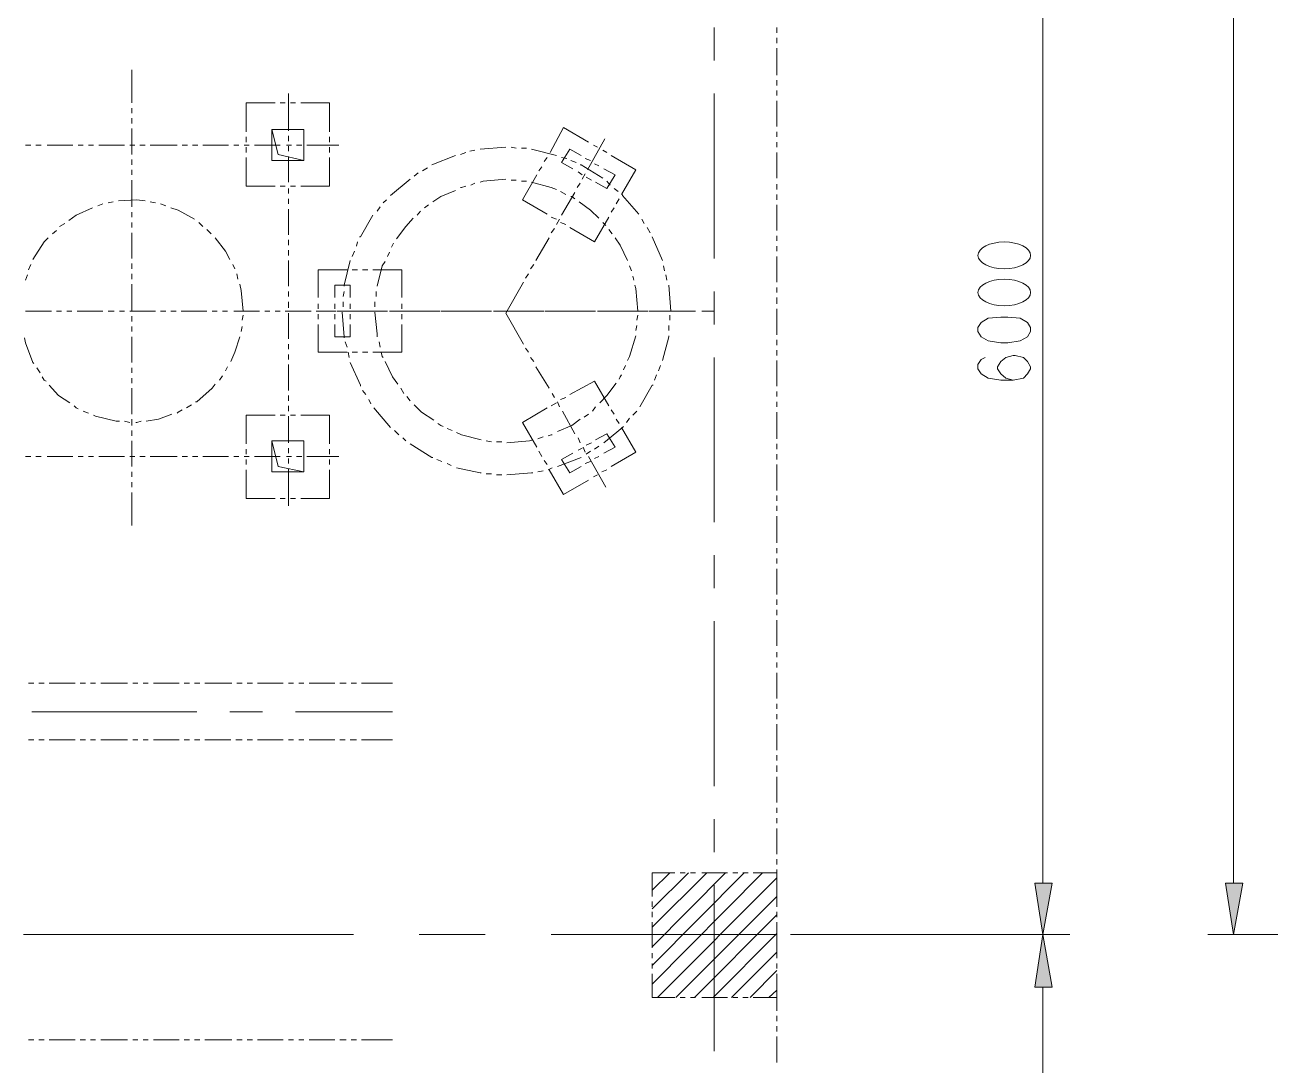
# Model space of a CAD drawing. Header units: millimetres. Extents: x 29 to 95071, y 20 to 67221.
# Drawn here: x 56715 to 62739, y 33553 to 38559 of the extents above; entities that cross this region are included whole.
import ezdxf

# ---------------------------------------------------------------- set-up
doc = ezdxf.new("R2010")
doc.units = ezdxf.units.MM

msp = doc.modelspace()

# ---------------------------------------------------------------- hatches: boundary and pattern name
h = msp.add_hatch(color=7)
h.dxf.hatch_style = 2
h.paths.add_polyline_path([(61569.5, 34433), (61653.8, 34433), (61609.2, 34185.2)])
h = msp.add_hatch(color=7)
h.dxf.hatch_style = 2
h.paths.add_polyline_path([(62486.5, 34433), (62570.8, 34433), (62526.1, 34185.2)])
h = msp.add_hatch(color=7)
h.dxf.hatch_style = 2
h.paths.add_polyline_path([(61569.5, 33932.4), (61653.8, 33932.4), (61609.2, 34185.2)])

# ---------------------------------------------------------------- linework, layer by layer
at = {"color": 7, "lineweight": 0}
for points in [[(62526.1, 34433), (62526.1, 45932.2)], [(61609.2, 39934.8), (61609.2, 34433)], [(60028, 38388.4), (60028, 38547)], [(60330.4, 38547), (60330.4, 38522.2)], [(60330.4, 38497.4), (60330.4, 38472.6)], [(60330.4, 38447.8), (60330.4, 38319)], [(57227.6, 38185.1), (57227.6, 38343.7)], [(60330.4, 38294.2), (60330.4, 38269.4)], [(57981, 38051.3), (57981, 38229.7)], [(60028, 37436.7), (60028, 38229.7)], [(60330.4, 38244.6), (60330.4, 38219.8)], [(57227.6, 38135.6), (57227.6, 38160.4)], [(57777.8, 38046.4), (57777.8, 38185.1)], [(57777.8, 38185.1), (57916.6, 38185.1)], [(57941.3, 38185.1), (57966.1, 38185.1)], [(57990.9, 38185.1), (58015.7, 38185.1)], [(58040.5, 38185.1), (58179.3, 38185.1)], [(58179.3, 38046.4), (58179.3, 38185.1)], [(60330.4, 38195), (60330.4, 38071.1)], [(57227.6, 38086), (57227.6, 38110.8)], [(57227.6, 37937.3), (57227.6, 38061.2)], [(57777.8, 37996.8), (57777.8, 38021.6)], [(57901.7, 38056.3), (58055.3, 38056.3)], [(57931.4, 37937.3), (57901.7, 38056.3), (57901.7, 37907.6)], [(57981, 38001.7), (57981, 38026.5)], [(58055.3, 37907.6), (58055.3, 38056.3)], [(58179.3, 37996.8), (58179.3, 38021.6)], [(59240, 37947.2), (59304.4, 38066.2)], [(59304.4, 38066.2), (59423.3, 37996.8)], [(59304.4, 38066.2), (59423.3, 37996.8)], [(60330.4, 38046.4), (60330.4, 38021.6)], [(56717.1, 37981.9), (56741.9, 37981.9)], [(56766.6, 37981.9), (56791.4, 37981.9)], [(56821.2, 37981.9), (56945.1, 37981.9)], [(56969.9, 37981.9), (56994.6, 37981.9)], [(57019.4, 37981.9), (57044.2, 37981.9)], [(57069, 37981.9), (57192.9, 37981.9)], [(57217.7, 37981.9), (57242.5, 37981.9)], [(57267.3, 37981.9), (57292, 37981.9)], [(57316.8, 37981.9), (57445.7, 37981.9)], [(57470.5, 37981.9), (57495.3, 37981.9)], [(57520, 37981.9), (57544.8, 37981.9)], [(57569.6, 37981.9), (57693.5, 37981.9)], [(57718.3, 37981.9), (57743.1, 37981.9)], [(57767.9, 37981.9), (57792.6, 37981.9)], [(57777.8, 37947.2), (57777.8, 37972)], [(57817.4, 37981.9), (57941.3, 37981.9)], [(57971.1, 37981.9), (57995.9, 37981.9)], [(57981, 37952.2), (57981, 37977)], [(58020.6, 37981.9), (58045.4, 37981.9)], [(58070.2, 37981.9), (58223.9, 37981.9)], [(58179.3, 37947.2), (58179.3, 37972)], [(58878.1, 37957.1), (58853.3, 37952.2)], [(58878.1, 37957.1), (58853.3, 37952.2)], [(59026.8, 37972), (58902.9, 37962.1)], [(59026.8, 37972), (58902.9, 37962.1)], [(59076.4, 37967), (59051.6, 37972)], [(59076.4, 37967), (59051.6, 37972)], [(59126, 37967), (59101.2, 37967)], [(59126, 37967), (59101.2, 37967)], [(59269.7, 37932.4), (59150.7, 37962.1)], [(59269.7, 37932.4), (59150.7, 37962.1)], [(59294.5, 37897.7), (59334.1, 37962.1)], [(59334.1, 37962.1), (59388.7, 37932.4)], [(59334.1, 37962.1), (59388.7, 37932.4)], [(59418.4, 37863), (59502.7, 38011.7)], [(59448.1, 37981.9), (59468, 37972)], [(59448.1, 37981.9), (59468, 37972)], [(59492.7, 37957.1), (59512.6, 37947.2)], [(59492.7, 37957.1), (59512.6, 37947.2)], [(60330.4, 37996.8), (60330.4, 37972)], [(57227.6, 37887.7), (57227.6, 37912.5)], [(57777.8, 37783.7), (57777.8, 37922.4)], [(57901.7, 37907.6), (58055.3, 37907.6), (57931.4, 37937.3)], [(57981, 37803.5), (57981, 37927.4)], [(58179.3, 37783.7), (58179.3, 37922.4)], [(58784, 37932.4), (58670, 37887.7)], [(58784, 37932.4), (58670, 37887.7)], [(58833.5, 37947.2), (58808.7, 37937.3)], [(58833.5, 37947.2), (58808.7, 37937.3)], [(59210.2, 37902.6), (59225.1, 37922.4)], [(59319.3, 37917.5), (59294.5, 37922.4)], [(59319.3, 37917.5), (59294.5, 37922.4)], [(59294.5, 37897.7), (59349, 37867.9)], [(59294.5, 37897.7), (59349, 37867.9)], [(59363.9, 37897.7), (59339.1, 37907.6)], [(59363.9, 37897.7), (59339.1, 37907.6)], [(59408.5, 37917.5), (59433.3, 37907.6)], [(59408.5, 37917.5), (59433.3, 37907.6)], [(59532.4, 37932.4), (59651.3, 37863)], [(59532.4, 37932.4), (59651.3, 37863)], [(60330.4, 37947.2), (60330.4, 37823.3)], [(57227.6, 37838.2), (57227.6, 37863)], [(58605.5, 37848.1), (58585.7, 37833.2)], [(58605.5, 37848.1), (58585.7, 37833.2)], [(58650.1, 37872.9), (58625.3, 37858)], [(58650.1, 37872.9), (58625.3, 37858)], [(59106.1, 37719.2), (59175.5, 37838.2)], [(59185.4, 37858), (59200.3, 37877.8)], [(59373.8, 37853), (59393.6, 37838.2)], [(59373.8, 37853), (59393.6, 37838.2)], [(59492.7, 37823.3), (59388.7, 37887.7), (59383.7, 37887.7)], [(59492.7, 37823.3), (59388.7, 37887.7), (59383.7, 37887.7)], [(59393.6, 37818.4), (59408.5, 37843.1)], [(59453.1, 37892.7), (59472.9, 37882.8)], [(59453.1, 37892.7), (59472.9, 37882.8)], [(59497.7, 37867.9), (59552.2, 37838.2)], [(59497.7, 37867.9), (59552.2, 37838.2)], [(59582, 37744), (59651.3, 37863)], [(57227.6, 37684.5), (57227.6, 37813.4)], [(57777.8, 37783.7), (57916.6, 37783.7)], [(57941.3, 37783.7), (57966.1, 37783.7)], [(57990.9, 37783.7), (58015.7, 37783.7)], [(58040.5, 37783.7), (58179.3, 37783.7)], [(58565.9, 37818.4), (58471.7, 37739)], [(58565.9, 37818.4), (58471.7, 37739)], [(58833.5, 37783.7), (58813.7, 37778.7), (58808.7, 37778.7)], [(58878.1, 37798.5), (58858.3, 37788.6)], [(59026.8, 37818.4), (58917.8, 37808.4), (58902.9, 37803.5)], [(59076.4, 37813.4), (59051.6, 37813.4)], [(59126, 37808.4), (59101.2, 37808.4)], [(59269.7, 37768.8), (59244.9, 37778.7), (59150.7, 37803.5)], [(59368.8, 37778.7), (59383.7, 37798.5)], [(59413.4, 37828.3), (59438.2, 37813.4)], [(59413.4, 37828.3), (59438.2, 37813.4)], [(59458, 37803.5), (59512.6, 37773.7)], [(59458, 37803.5), (59512.6, 37773.7)], [(59527.4, 37788.6), (59512.6, 37808.4)], [(59527.4, 37788.6), (59512.6, 37808.4)], [(60330.4, 37793.6), (60330.4, 37768.8)], [(57292, 37714.3), (57252.4, 37719.2), (57163.2, 37714.3)], [(57981, 37749), (57981, 37773.7)], [(57981, 37699.4), (57981, 37724.2)], [(58451.9, 37719.2), (58437, 37704.3)], [(58451.9, 37719.2), (58437, 37704.3)], [(58784, 37763.8), (58714.6, 37734.1), (58674.9, 37709.3)], [(59106.1, 37719.2), (59225.1, 37649.8)], [(59314.3, 37744), (59289.5, 37758.9)], [(59294.5, 37644.9), (59358.9, 37753.9)], [(59358.9, 37724.2), (59344, 37734.1), (59339.1, 37734.1)], [(59567.1, 37758.9), (59547.3, 37773.7)], [(59567.1, 37758.9), (59547.3, 37773.7)], [(59557.2, 37699.4), (59572, 37724.2)], [(59666.2, 37649.8), (59586.9, 37739), (59586.9, 37744)], [(59666.2, 37649.8), (59586.9, 37739), (59586.9, 37744)], [(60330.4, 37744), (60330.4, 37719.2)], [(57039.3, 37679.6), (56959.9, 37644.9), (56925.3, 37620.1)], [(57088.8, 37699.4), (57064, 37689.5)], [(57138.4, 37709.3), (57113.6, 37704.3)], [(57227.6, 37635), (57227.6, 37659.7)], [(57341.6, 37704.3), (57316.8, 37709.3)], [(57391.2, 37689.5), (57366.4, 37699.4)], [(57529.9, 37625), (57450.6, 37669.7), (57415.9, 37679.6)], [(57981, 37550.7), (57981, 37674.6)], [(58422.1, 37684.5), (58407.3, 37664.7)], [(58422.1, 37684.5), (58407.3, 37664.7)], [(58615.4, 37664.7), (58600.6, 37644.9)], [(58655.1, 37694.4), (58635.3, 37679.6)], [(59472.9, 37630), (59433.3, 37669.7), (59378.7, 37709.3)], [(59532.4, 37659.7), (59547.3, 37679.6)], [(60330.4, 37694.4), (60330.4, 37570.5)], [(56905.4, 37605.2), (56880.6, 37590.3)], [(57227.6, 37585.4), (57227.6, 37610.2)], [(57569.6, 37590.3), (57549.8, 37610.2)], [(58387.4, 37644.9), (58328, 37540.8), (58323, 37540.8)], [(58387.4, 37644.9), (58328, 37540.8), (58323, 37540.8)], [(58580.7, 37630), (58546, 37590.3), (58501.4, 37530.9)], [(59244.9, 37635), (59269.7, 37625)], [(59269.7, 37600.3), (59284.6, 37625)], [(59289.5, 37610.2), (59314.3, 37600.3)], [(59453.1, 37516), (59522.5, 37635)], [(59507.6, 37595.3), (59492.7, 37610.2)], [(59691, 37605.2), (59681.1, 37625)], [(59691, 37605.2), (59681.1, 37625)], [(56826.1, 37535.8), (56806.3, 37516), (56751.8, 37431.7)], [(56865.8, 37570.5), (56845.9, 37555.7)], [(57227.6, 37436.7), (57227.6, 37560.6)], [(57609.3, 37555.7), (57589.4, 37575.5)], [(57698.5, 37431.7), (57678.6, 37471.4), (57629.1, 37535.8)], [(59170.6, 37426.8), (59235, 37535.8)], [(59244.9, 37560.6), (59259.8, 37580.4)], [(59334.1, 37585.4), (59453.1, 37516)], [(59537.3, 37555.7), (59522.5, 37575.5)], [(59611.7, 37426.8), (59577, 37501.1), (59552.2, 37535.8)], [(59720.7, 37560.6), (59705.9, 37585.4)], [(59720.7, 37560.6), (59705.9, 37585.4)], [(59780.2, 37426.8), (59730.7, 37540.8)], [(59780.2, 37426.8), (59730.7, 37540.8)], [(60330.4, 37545.7), (60330.4, 37521)], [(57981, 37501.1), (57981, 37525.9)], [(57981, 37451.6), (57981, 37476.3)], [(58313.1, 37516), (58308.1, 37496.2)], [(58313.1, 37516), (58308.1, 37496.2)], [(58486.6, 37511), (58481.6, 37501.1), (58476.6, 37491.2)], [(60330.4, 37496.2), (60330.4, 37471.4)], [(57981, 37302.9), (57981, 37426.8)], [(58278.4, 37426.8), (58248.6, 37307.8), (58248.6, 37302.9)], [(58278.4, 37426.8), (58248.6, 37307.8), (58248.6, 37302.9)], [(58298.2, 37471.4), (58288.3, 37446.6)], [(58298.2, 37471.4), (58288.3, 37446.6)], [(58446.9, 37421.8), (58432, 37402), (58407.3, 37302.9)], [(58466.7, 37466.4), (58456.8, 37446.6)], [(60330.4, 37446.6), (60330.4, 37322.7)], [(56727, 37357.4), (56717.1, 37332.6)], [(56741.9, 37407), (56731.9, 37382.2)], [(57227.6, 37387.1), (57227.6, 37411.9)], [(57227.6, 37337.6), (57227.6, 37362.3)], [(57723.3, 37387.1), (57713.3, 37407)], [(57738.1, 37337.6), (57733.2, 37362.3)], [(58263.5, 37382.2), (58124.7, 37382.2)], [(58124.7, 37248.3), (58124.7, 37382.2)], [(58313.1, 37382.2), (58288.3, 37382.2)], [(58362.6, 37382.2), (58337.9, 37382.2)], [(58526.2, 37382.2), (58387.4, 37382.2)], [(58526.2, 37248.3), (58526.2, 37382.2)], [(59121, 37342.5), (59135.9, 37362.3)], [(59145.8, 37387.1), (59160.7, 37407)], [(59631.5, 37377.2), (59621.6, 37402)], [(59790.1, 37377.2), (59785.2, 37402)], [(59790.1, 37377.2), (59785.2, 37402)], [(59800, 37332.6), (59795.1, 37357.4)], [(59800, 37332.6), (59795.1, 37357.4)], [(57227.6, 37183.9), (57227.6, 37312.8)], [(57762.9, 37183.9), (57753, 37283), (57748, 37312.8)], [(58278.4, 37307.8), (58204, 37307.8)], [(58204, 37248.3), (58204, 37307.8)], [(58278.4, 37248.3), (58278.4, 37307.8)], [(59026.8, 37174), (59111.1, 37322.7)], [(59641.4, 37332.6), (59636.5, 37352.4)], [(59661.3, 37183.9), (59651.3, 37293), (59646.4, 37307.8)], [(59819.9, 37183.9), (59810, 37307.8)], [(59819.9, 37183.9), (59810, 37307.8)], [(60330.4, 37297.9), (60330.4, 37273.1)], [(57981, 37253.3), (57981, 37278.1)], [(58248.6, 37278.1), (58243.7, 37253.3)], [(58248.6, 37278.1), (58243.7, 37253.3)], [(58402.3, 37278.1), (58402.3, 37253.3)], [(60028, 37119.5), (60028, 37278.1)], [(60330.4, 37248.3), (60330.4, 37218.6)], [(56717.1, 37183.9), (56841, 37183.9)], [(56865.8, 37183.9), (56890.6, 37183.9)], [(56915.3, 37183.9), (56940.1, 37183.9)], [(56964.9, 37183.9), (57088.8, 37183.9)], [(57113.6, 37183.9), (57143.3, 37183.9)], [(57168.1, 37183.9), (57192.9, 37183.9)], [(57217.7, 37183.9), (57341.6, 37183.9)], [(57366.4, 37183.9), (57391.2, 37183.9)], [(57415.9, 37183.9), (57440.7, 37183.9)], [(57465.5, 37183.9), (57589.4, 37183.9)], [(57614.2, 37183.9), (57639, 37183.9)], [(57663.8, 37183.9), (57688.6, 37183.9)], [(57718.3, 37183.9), (57842.2, 37183.9)], [(57867, 37183.9), (57891.8, 37183.9)], [(57916.6, 37183.9), (57941.3, 37183.9)], [(57966.1, 37183.9), (58090, 37183.9)], [(57981, 37198.8), (57981, 37228.5)], [(57981, 37050.1), (57981, 37174)], [(58209, 37183.9), (58114.8, 37183.9)], [(58114.8, 37183.9), (58139.6, 37183.9)], [(58124.7, 37193.8), (58124.7, 37218.6)], [(58164.4, 37183.9), (58189.2, 37183.9)], [(58204, 37193.8), (58204, 37218.6)], [(58214, 37183.9), (58342.8, 37183.9)], [(58258.6, 37183.9), (58233.8, 37183.9)], [(58238.7, 37179), (58248.6, 37060), (58248.6, 37055)], [(58238.7, 37179), (58248.6, 37060), (58248.6, 37055)], [(58243.7, 37228.5), (58243.7, 37203.7)], [(58243.7, 37228.5), (58243.7, 37203.7)], [(58278.4, 37193.8), (58278.4, 37218.6)], [(58308.1, 37183.9), (58283.3, 37183.9)], [(58456.8, 37183.9), (58332.9, 37183.9)], [(58367.6, 37183.9), (58392.4, 37183.9)], [(58397.3, 37228.5), (58397.3, 37203.7)], [(58397.3, 37179), (58407.3, 37074.9), (58407.3, 37060)], [(58417.2, 37183.9), (58442, 37183.9)], [(58466.7, 37183.9), (58590.6, 37183.9)], [(58506.4, 37183.9), (58481.6, 37183.9)], [(58526.2, 37193.8), (58526.2, 37218.6)], [(58560.9, 37183.9), (58536.1, 37183.9)], [(58709.6, 37183.9), (58585.7, 37183.9)], [(58615.4, 37183.9), (58640.2, 37183.9)], [(58665, 37183.9), (58689.8, 37183.9)], [(58714.6, 37183.9), (58843.4, 37183.9)], [(58759.2, 37183.9), (58734.4, 37183.9)], [(58808.7, 37183.9), (58784, 37183.9)], [(58957.4, 37183.9), (58833.5, 37183.9)], [(58868.2, 37183.9), (58893, 37183.9)], [(58917.8, 37183.9), (58942.6, 37183.9)], [(58967.3, 37183.9), (59091.3, 37183.9)], [(59007, 37183.9), (58982.2, 37183.9)], [(59026.8, 37174), (59111.1, 37025.3)], [(59056.6, 37183.9), (59031.8, 37183.9)], [(59210.2, 37183.9), (59086.3, 37183.9)], [(59116, 37183.9), (59140.8, 37183.9)], [(59165.6, 37183.9), (59190.4, 37183.9)], [(59215.2, 37183.9), (59339.1, 37183.9)], [(59259.8, 37183.9), (59235, 37183.9)], [(59309.3, 37183.9), (59284.6, 37183.9)], [(59458, 37183.9), (59334.1, 37183.9)], [(59363.9, 37183.9), (59393.6, 37183.9)], [(59418.4, 37183.9), (59443.2, 37183.9)], [(59468, 37183.9), (59591.9, 37183.9)], [(59507.6, 37183.9), (59482.8, 37183.9)], [(59557.2, 37183.9), (59532.4, 37183.9)], [(59710.8, 37183.9), (59582, 37183.9)], [(59616.7, 37183.9), (59641.4, 37183.9)], [(59666.2, 37183.9), (59691, 37183.9)], [(59715.8, 37183.9), (59839.7, 37183.9)], [(59760.4, 37183.9), (59735.6, 37183.9)], [(59810, 37183.9), (59785.2, 37183.9)], [(59928.9, 37183.9), (59834.7, 37183.9)], [(59864.5, 37183.9), (59889.3, 37183.9)], [(59914, 37183.9), (59938.8, 37183.9)], [(59968.6, 37183.9), (60028, 37183.9)], [(60330.4, 37193.8), (60330.4, 37069.9)], [(57227.6, 37134.3), (57227.6, 37159.1)], [(57758, 37139.3), (57762.9, 37164.1)], [(58124.7, 37144.3), (58124.7, 37169)], [(58263.5, 36985.7), (58124.7, 36985.7), (58124.7, 37119.5)], [(58204, 37144.3), (58204, 37169)], [(58204, 37060), (58204, 37119.5)], [(58278.4, 37144.3), (58278.4, 37169)], [(58278.4, 37060), (58278.4, 37119.5)], [(58526.2, 37144.3), (58526.2, 37169)], [(58526.2, 36985.7), (58526.2, 37119.5)], [(59651.3, 37089.7), (59656.3, 37114.5)], [(59656.3, 37139.3), (59661.3, 37164.1)], [(59810, 37089.7), (59810, 37114.5)], [(59810, 37089.7), (59810, 37114.5)], [(59814.9, 37139.3), (59814.9, 37164.1)], [(59814.9, 37139.3), (59814.9, 37164.1)], [(56712.1, 37055), (56717.1, 37030.3), (56751.8, 36936.1), (56756.7, 36931.1)], [(57227.6, 37084.8), (57227.6, 37109.6)], [(57227.6, 36936.1), (57227.6, 37060)], [(57703.4, 36941), (57723.3, 36985.7), (57748, 37060)], [(57753, 37084.8), (57758, 37109.6)], [(59611.7, 36946), (59621.6, 36965.8), (59651.3, 37065)], [(59780.2, 36946), (59810, 37060), (59810, 37065)], [(59780.2, 36946), (59810, 37060), (59810, 37065)], [(57981, 37000.5), (57981, 37025.3)], [(58253.6, 37035.2), (58263.5, 37010.4)], [(58253.6, 37035.2), (58263.5, 37010.4)], [(58417.2, 37035.2), (58422.1, 37010.4)], [(59121, 37005.5), (59135.9, 36985.7)], [(60330.4, 37045.1), (60330.4, 37020.3)], [(60330.4, 36995.6), (60330.4, 36970.8)], [(57981, 36951), (57981, 36975.7)], [(58268.5, 36985.7), (58273.4, 36960.9)], [(58268.5, 36985.7), (58273.4, 36960.9)], [(58278.4, 36936.1), (58328, 36827), (58328, 36822.1)], [(58278.4, 36936.1), (58328, 36827), (58328, 36822.1)], [(58313.1, 36985.7), (58288.3, 36985.7)], [(58362.6, 36985.7), (58337.9, 36985.7)], [(58526.2, 36985.7), (58387.4, 36985.7)], [(58427.1, 36985.7), (58432, 36965.8), (58437, 36960.9)], [(58446.9, 36941), (58481.6, 36866.7), (58506.4, 36832)], [(59145.8, 36960.9), (59160.7, 36941)], [(60028, 36167.8), (60028, 36960.9)], [(60330.4, 36946), (60330.4, 36822.1)], [(61331.6, 36960.9), (61311.8, 36951), (61296.9, 36926.2), (61296.9, 36906.3), (61311.8, 36881.6), (61346.5, 36861.7), (61406, 36851.8), (61465.4, 36851.8), (61515, 36861.7), (61534.8, 36881.6), (61549.7, 36906.3), (61549.7, 36916.3), (61534.8, 36941), (61515, 36960.9), (61475.4, 36970.8), (61465.4, 36970.8), (61430.7, 36960.9), (61406, 36941), (61391.1, 36916.3), (61391.1, 36906.3), (61406, 36881.6), (61430.7, 36861.7), (61465.4, 36851.8)], [(56771.6, 36911.3), (56786.5, 36886.5)], [(57227.6, 36886.5), (57227.6, 36911.3)], [(57648.9, 36851.8), (57663.8, 36871.7)], [(57678.6, 36896.4), (57688.6, 36916.3)], [(57981, 36802.3), (57981, 36926.2)], [(59170.6, 36916.3), (59235, 36812.2)], [(59572, 36856.8), (59577, 36866.7), (59582, 36876.6)], [(59591.9, 36901.4), (59601.8, 36921.2)], [(59740.6, 36851.8), (59750.5, 36876.6)], [(59740.6, 36851.8), (59750.5, 36876.6)], [(59760.4, 36896.4), (59770.3, 36921.2)], [(59760.4, 36896.4), (59770.3, 36921.2)], [(56796.4, 36866.7), (56806.3, 36851.8), (56816.2, 36846.9)], [(56831.1, 36827), (56875.7, 36777.5), (56930.2, 36742.8)], [(57227.6, 36837), (57227.6, 36861.7)], [(57227.6, 36688.3), (57227.6, 36812.2)], [(57534.9, 36747.7), (57539.9, 36747.7), (57614.2, 36812.2), (57629.1, 36832)], [(58521.3, 36812.2), (58536.1, 36787.4)], [(59453.1, 36846.9), (59334.1, 36782.4)], [(59453.1, 36846.9), (59522.5, 36727.9)], [(59453.1, 36846.9), (59522.5, 36727.9)], [(59477.9, 36742.8), (59512.6, 36777.5), (59557.2, 36837)], [(59671.2, 36723), (59730.7, 36827), (59735.6, 36827)], [(59671.2, 36723), (59730.7, 36827), (59735.6, 36827)], [(57981, 36752.7), (57981, 36777.5)], [(58337.9, 36802.3), (58352.7, 36782.4)], [(58337.9, 36802.3), (58352.7, 36782.4)], [(58367.6, 36757.7), (58377.5, 36737.8)], [(58367.6, 36757.7), (58377.5, 36737.8)], [(58551, 36772.5), (58565.9, 36752.7)], [(59249.9, 36787.4), (59259.8, 36767.6)], [(59314.3, 36767.6), (59289.5, 36757.7)], [(60330.4, 36797.3), (60330.4, 36772.5)], [(56950, 36727.9), (56959.9, 36718), (56969.9, 36713)], [(56994.6, 36703.1), (57019.4, 36693.2)], [(57445.7, 36693.2), (57450.6, 36698.2), (57470.5, 36708.1)], [(57490.3, 36718), (57515.1, 36732.9)], [(57981, 36703.1), (57981, 36727.9)], [(58392.4, 36718), (58471.7, 36623.8)], [(58392.4, 36718), (58471.7, 36623.8)], [(58585.7, 36732.9), (58620.4, 36698.2), (58679.9, 36658.5)], [(59225.1, 36718), (59106.1, 36648.6)], [(59269.7, 36742.8), (59244.9, 36727.9)], [(59274.7, 36747.7), (59284.6, 36723)], [(59299.4, 36703.1), (59358.9, 36594.1)], [(59443.2, 36703.1), (59458, 36723)], [(59532.4, 36708.1), (59547.3, 36688.3)], [(59532.4, 36708.1), (59547.3, 36688.3)], [(59636.5, 36683.3), (59656.3, 36703.1)], [(59636.5, 36683.3), (59656.3, 36703.1)], [(60330.4, 36747.7), (60330.4, 36723)], [(60330.4, 36698.2), (60330.4, 36569.3)], [(57044.2, 36683.3), (57054.1, 36678.3), (57153.3, 36653.6), (57168.1, 36653.6)], [(57192.9, 36653.6), (57217.7, 36648.6)], [(57227.6, 36633.7), (57227.6, 36663.5)], [(57247.4, 36648.6), (57252.4, 36648.6), (57272.2, 36653.6)], [(57297, 36653.6), (57356.5, 36663.5), (57420.9, 36688.3)], [(57777.8, 36544.5), (57777.8, 36683.3)], [(57777.8, 36683.3), (57916.6, 36683.3)], [(57941.3, 36683.3), (57966.1, 36683.3)], [(57981, 36549.5), (57981, 36678.3)], [(57990.9, 36683.3), (58015.7, 36683.3)], [(58040.5, 36683.3), (58179.3, 36683.3)], [(58179.3, 36544.5), (58179.3, 36683.3)], [(58699.7, 36643.6), (58714.6, 36633.7), (58724.5, 36628.8)], [(59106.1, 36648.6), (59175.5, 36529.6)], [(59274.7, 36604), (59344, 36633.7), (59383.7, 36663.5)], [(59403.5, 36673.4), (59423.3, 36688.3)], [(59557.2, 36663.5), (59572, 36643.6)], [(59557.2, 36663.5), (59572, 36643.6)], [(59606.7, 36648.6), (59621.6, 36668.4)], [(59606.7, 36648.6), (59621.6, 36668.4)], [(57227.6, 36584.2), (57227.6, 36609)], [(58491.5, 36609), (58511.3, 36589.1)], [(58491.5, 36609), (58511.3, 36589.1)], [(58531.2, 36574.3), (58546, 36559.4)], [(58531.2, 36574.3), (58546, 36559.4)], [(58744.3, 36618.9), (58769.1, 36609)], [(58788.9, 36599), (58813.7, 36589.1), (58907.9, 36564.3)], [(59180.5, 36569.3), (59205.3, 36579.2)], [(59230, 36584.2), (59244.9, 36589.1), (59249.9, 36589.1)], [(59373.8, 36574.3), (59383.7, 36549.5)], [(59512.6, 36594.1), (59458, 36564.3)], [(59512.6, 36594.1), (59458, 36564.3)], [(59497.7, 36549.5), (59586.9, 36623.8), (59591.9, 36628.8)], [(59497.7, 36549.5), (59586.9, 36623.8), (59591.9, 36628.8)], [(59582, 36623.8), (59651.3, 36504.9)], [(59582, 36623.8), (59651.3, 36504.9)], [(57227.6, 36435.5), (57227.6, 36559.4)], [(57777.8, 36495), (57777.8, 36519.7)], [(57901.7, 36559.4), (58055.3, 36559.4)], [(57901.7, 36410.7), (57901.7, 36559.4), (57931.4, 36435.5)], [(57981, 36499.9), (57981, 36524.7)], [(58055.3, 36410.7), (58055.3, 36559.4)], [(58179.3, 36495), (58179.3, 36519.7)], [(58565.9, 36544.5), (58670, 36480.1), (58674.9, 36480.1)], [(58565.9, 36544.5), (58670, 36480.1), (58674.9, 36480.1)], [(58932.7, 36559.4), (58957.4, 36554.4)], [(58982.2, 36554.4), (59007, 36554.4)], [(59031.8, 36549.5), (59140.8, 36559.4), (59155.7, 36564.3)], [(59185.4, 36509.8), (59200.3, 36485)], [(59393.6, 36524.7), (59373.8, 36514.8)], [(59393.6, 36524.7), (59373.8, 36514.8)], [(59398.6, 36529.6), (59408.5, 36504.9)], [(59438.2, 36549.5), (59413.4, 36539.6)], [(59438.2, 36549.5), (59413.4, 36539.6)], [(59413.4, 36495), (59433.3, 36509.8)], [(59413.4, 36495), (59433.3, 36509.8)], [(59453.1, 36519.7), (59472.9, 36534.6)], [(59453.1, 36519.7), (59472.9, 36534.6)], [(59552.2, 36529.6), (59497.7, 36499.9)], [(59552.2, 36529.6), (59497.7, 36499.9)], [(60330.4, 36544.5), (60330.4, 36519.7)], [(56717.1, 36485), (56741.9, 36485)], [(56766.6, 36485), (56791.4, 36485)], [(56821.2, 36485), (56945.1, 36485)], [(56969.9, 36485), (56994.6, 36485)], [(57019.4, 36485), (57044.2, 36485)], [(57069, 36485), (57192.9, 36485)], [(57217.7, 36485), (57242.5, 36485)], [(57267.3, 36485), (57292, 36485)], [(57316.8, 36485), (57445.7, 36485)], [(57470.5, 36485), (57495.3, 36485)], [(57520, 36485), (57544.8, 36485)], [(57569.6, 36485), (57693.5, 36485)], [(57718.3, 36485), (57743.1, 36485)], [(57767.9, 36485), (57792.6, 36485)], [(57777.8, 36445.4), (57777.8, 36470.2)], [(57817.4, 36485), (57941.3, 36485)], [(57971.1, 36485), (57995.9, 36485)], [(57981, 36450.3), (57981, 36475.1)], [(58020.6, 36485), (58045.4, 36485)], [(58070.2, 36485), (58223.9, 36485)], [(58179.3, 36445.4), (58179.3, 36470.2)], [(58694.7, 36470.2), (58719.5, 36460.3)], [(58694.7, 36470.2), (58719.5, 36460.3)], [(58744.3, 36450.3), (58764.1, 36440.4)], [(58744.3, 36450.3), (58764.1, 36440.4)], [(59210.2, 36465.2), (59225.1, 36445.4)], [(59274.7, 36435.5), (59388.7, 36480.1)], [(59274.7, 36435.5), (59388.7, 36480.1)], [(59349, 36499.9), (59294.5, 36470.2)], [(59349, 36499.9), (59294.5, 36470.2)], [(59388.7, 36435.5), (59334.1, 36405.7), (59294.5, 36470.2)], [(59433.3, 36460.3), (59408.5, 36450.3)], [(59433.3, 36460.3), (59408.5, 36450.3)], [(59423.3, 36485), (59507.6, 36336.3)], [(59472.9, 36485), (59453.1, 36475.1)], [(59472.9, 36485), (59453.1, 36475.1)], [(59651.3, 36504.9), (59532.4, 36435.5)], [(59651.3, 36504.9), (59532.4, 36435.5)], [(60330.4, 36495), (60330.4, 36470.2)], [(57227.6, 36385.9), (57227.6, 36410.7)], [(57777.8, 36281.8), (57777.8, 36420.6)], [(57901.7, 36410.7), (58055.3, 36410.7), (57931.4, 36435.5)], [(57981, 36247.1), (57981, 36425.6)], [(58179.3, 36281.8), (58179.3, 36420.6)], [(58788.9, 36430.5), (58902.9, 36405.7), (58907.9, 36405.7)], [(58788.9, 36430.5), (58902.9, 36405.7), (58907.9, 36405.7)], [(58932.7, 36400.8), (58957.4, 36400.8)], [(58932.7, 36400.8), (58957.4, 36400.8)], [(58982.2, 36395.8), (59007, 36395.8)], [(58982.2, 36395.8), (59007, 36395.8)], [(59031.8, 36395.8), (59150.7, 36405.7), (59155.7, 36405.7)], [(59031.8, 36395.8), (59150.7, 36405.7), (59155.7, 36405.7)], [(59180.5, 36410.7), (59205.3, 36415.6)], [(59180.5, 36410.7), (59205.3, 36415.6)], [(59230, 36420.6), (59249.9, 36430.5)], [(59230, 36420.6), (59249.9, 36430.5)], [(59235, 36420.6), (59304.4, 36301.6)], [(59388.7, 36435.5), (59334.1, 36405.7)], [(59468, 36395.8), (59448.1, 36385.9)], [(59468, 36395.8), (59448.1, 36385.9)], [(59512.6, 36420.6), (59487.8, 36410.7)], [(59512.6, 36420.6), (59487.8, 36410.7)], [(60330.4, 36445.4), (60330.4, 36321.5)], [(57227.6, 36336.3), (57227.6, 36361.1)], [(59423.3, 36371), (59304.4, 36301.6)], [(59423.3, 36371), (59304.4, 36301.6)], [(57227.6, 36153), (57227.6, 36311.6)], [(57777.8, 36281.8), (57916.6, 36281.8)], [(57941.3, 36281.8), (57966.1, 36281.8)], [(57990.9, 36281.8), (58015.7, 36281.8)], [(58040.5, 36281.8), (58179.3, 36281.8)], [(60330.4, 36296.7), (60330.4, 36271.9)], [(60330.4, 36247.1), (60330.4, 36222.3)], [(60330.4, 36197.6), (60330.4, 36068.7)], [(60330.4, 36043.9), (60330.4, 36019.1)], [(60028, 35850.6), (60028, 36009.2)], [(60330.4, 35994.3), (60330.4, 35969.6)], [(60330.4, 35944.8), (60330.4, 35820.9)], [(60330.4, 35796.1), (60330.4, 35771.3)], [(60330.4, 35746.5), (60330.4, 35721.7)], [(60028, 34898.9), (60028, 35692)], [(60330.4, 35697), (60330.4, 35573)], [(60330.4, 35543.3), (60330.4, 35518.5)], [(60330.4, 35493.7), (60330.4, 35468.9)], [(60330.4, 35444.2), (60330.4, 35320.3)], [(56731.9, 35394.6), (56756.7, 35394.6)], [(56781.5, 35394.6), (56806.3, 35394.6)], [(56831.1, 35394.6), (56955, 35394.6)], [(56979.8, 35394.6), (57004.6, 35394.6)], [(57029.3, 35394.6), (57054.1, 35394.6)], [(57078.9, 35394.6), (57207.8, 35394.6)], [(57232.6, 35394.6), (57257.3, 35394.6)], [(57282.1, 35394.6), (57306.9, 35394.6)], [(57331.7, 35394.6), (57455.6, 35394.6)], [(57480.4, 35394.6), (57505.2, 35394.6)], [(57529.9, 35394.6), (57554.7, 35394.6)], [(57579.5, 35394.6), (57708.4, 35394.6)], [(57733.2, 35394.6), (57758, 35394.6)], [(57782.7, 35394.6), (57807.5, 35394.6)], [(57832.3, 35394.6), (57956.2, 35394.6)], [(57981, 35394.6), (58005.8, 35394.6)], [(58030.6, 35394.6), (58055.3, 35394.6)], [(58080.1, 35394.6), (58204, 35394.6)], [(58228.8, 35394.6), (58258.6, 35394.6)], [(58283.3, 35394.6), (58308.1, 35394.6)], [(58332.9, 35394.6), (58481.6, 35394.6)], [(56746.8, 35255.8), (57539.9, 35255.8)], [(57698.5, 35255.8), (57857.1, 35255.8)], [(58015.7, 35255.8), (58481.6, 35255.8)], [(60330.4, 35295.5), (60330.4, 35270.7)], [(60330.4, 35245.9), (60330.4, 35221.1)], [(60330.4, 35196.3), (60330.4, 35072.4)], [(56731.9, 35122), (56756.7, 35122)], [(56781.5, 35122), (56806.3, 35122)], [(56831.1, 35122), (56955, 35122)], [(56979.8, 35122), (57004.6, 35122)], [(57029.3, 35122), (57054.1, 35122)], [(57078.9, 35122), (57207.8, 35122)], [(57232.6, 35122), (57257.3, 35122)], [(57282.1, 35122), (57306.9, 35122)], [(57331.7, 35122), (57455.6, 35122)], [(57480.4, 35122), (57505.2, 35122)], [(57529.9, 35122), (57554.7, 35122)], [(57579.5, 35122), (57703.4, 35122)], [(57728.2, 35122), (57758, 35122)], [(57782.7, 35122), (57807.5, 35122)], [(57832.3, 35122), (57956.2, 35122)], [(57981, 35122), (58005.8, 35122)], [(58030.6, 35122), (58055.3, 35122)], [(58080.1, 35122), (58204, 35122)], [(58228.8, 35122), (58253.6, 35122)], [(58278.4, 35122), (58308.1, 35122)], [(58332.9, 35122), (58481.6, 35122)], [(60330.4, 35047.6), (60330.4, 35022.9)], [(60330.4, 34998.1), (60330.4, 34968.3)], [(60330.4, 34943.6), (60330.4, 34819.6)], [(60330.4, 34794.9), (60330.4, 34770.1)], [(60028, 34581.7), (60028, 34740.3)], [(60330.4, 34745.3), (60330.4, 34720.5)], [(60330.4, 34695.7), (60330.4, 34571.8)], [(60330.4, 34547), (60330.4, 34522.2)], [(59839.7, 34482.6), (59730.7, 34482.6), (59730.7, 34368.6)], [(59730.7, 34398.3), (59814.9, 34482.6)], [(59730.7, 34309.1), (59904.1, 34482.6)], [(59730.7, 34219.9), (59993.4, 34482.6)], [(59730.7, 34125.7), (60082.6, 34482.6)], [(59730.7, 34036.5), (60171.8, 34482.6)], [(59730.7, 33947.3), (60261, 34482.6)], [(59889.3, 34482.6), (59864.5, 34482.6)], [(59938.8, 34482.6), (59914, 34482.6)], [(60092.5, 34482.6), (59968.6, 34482.6)], [(60142, 34482.6), (60117.3, 34482.6)], [(60191.6, 34482.6), (60166.8, 34482.6)], [(60330.4, 34368.6), (60330.4, 34482.6), (60216.4, 34482.6)], [(60330.4, 34497.5), (60330.4, 34472.7)], [(59755.4, 33882.9), (60330.4, 34457.8)], [(60028, 33625.1), (60028, 34423.1)], [(60330.4, 34447.9), (60330.4, 34319)], [(59730.7, 34343.8), (59730.7, 34319)], [(59844.7, 33882.9), (60330.4, 34368.6)], [(60330.4, 34319), (60330.4, 34343.8)], [(59730.7, 34294.2), (59730.7, 34269.5)], [(60330.4, 34269.5), (60330.4, 34294.2)], [(60330.4, 34294.2), (60330.4, 34269.5)], [(59730.7, 34244.7), (59730.7, 34120.8)], [(59933.9, 33882.9), (60330.4, 34279.4)], [(60330.4, 34120.8), (60330.4, 34244.7)], [(60330.4, 34244.7), (60330.4, 34219.9)], [(58293.3, 34185.2), (56707.2, 34185.2)], [(58927.7, 34185.2), (58610.5, 34185.2)], [(60330.4, 34185.2), (59244.9, 34185.2)], [(60023.1, 33882.9), (60330.4, 34190.2)], [(60330.4, 34195.1), (60330.4, 34071.2)], [(60394.8, 34185.2), (61738.1, 34185.2)], [(60394.8, 34185.2), (61738.1, 34185.2)], [(62739.3, 34185.2), (62402.2, 34185.2)], [(60112.3, 33882.9), (60330.4, 34100.9)], [(59730.7, 34096), (59730.7, 34071.2)], [(59730.7, 34046.4), (59730.7, 34021.6)], [(60330.4, 34071.2), (60330.4, 34096)], [(60330.4, 34021.6), (60330.4, 34046.4)], [(60330.4, 34046.4), (60330.4, 34021.6)], [(59730.7, 33996.9), (59730.7, 33882.9), (59839.7, 33882.9)], [(60201.5, 33882.9), (60330.4, 34011.7)], [(60330.4, 33882.9), (60330.4, 33996.9)], [(60330.4, 33996.9), (60330.4, 33972.1)], [(60330.4, 33947.3), (60330.4, 33818.4)], [(61609.2, 33932.4), (61609.2, 28430.7)], [(59864.5, 33882.9), (59889.3, 33882.9)], [(59914, 33882.9), (59938.8, 33882.9)], [(59968.6, 33882.9), (60092.5, 33882.9)], [(60117.3, 33882.9), (60142, 33882.9)], [(60166.8, 33882.9), (60191.6, 33882.9)], [(60216.4, 33882.9), (60330.4, 33882.9)], [(60290.7, 33882.9), (60330.4, 33917.6)], [(60330.4, 33793.6), (60330.4, 33768.9)], [(60330.4, 33744.1), (60330.4, 33719.3)], [(56731.9, 33679.6), (56756.7, 33679.6)], [(56781.5, 33679.6), (56806.3, 33679.6)], [(56831.1, 33679.6), (56955, 33679.6)], [(56979.8, 33679.6), (57004.6, 33679.6)], [(57029.3, 33679.6), (57054.1, 33679.6)], [(57078.9, 33679.6), (57207.8, 33679.6)], [(57232.6, 33679.6), (57257.3, 33679.6)], [(57282.1, 33679.6), (57306.9, 33679.6)], [(57331.7, 33679.6), (57455.6, 33679.6)], [(57480.4, 33679.6), (57505.2, 33679.6)], [(57529.9, 33679.6), (57554.7, 33679.6)], [(57579.5, 33679.6), (57708.4, 33679.6)], [(57733.2, 33679.6), (57758, 33679.6)], [(57782.7, 33679.6), (57807.5, 33679.6)], [(57832.3, 33679.6), (57956.2, 33679.6)], [(57981, 33679.6), (58005.8, 33679.6)], [(58030.6, 33679.6), (58055.3, 33679.6)], [(58080.1, 33679.6), (58204, 33679.6)], [(58228.8, 33679.6), (58258.6, 33679.6)], [(58283.3, 33679.6), (58308.1, 33679.6)], [(58332.9, 33679.6), (58481.6, 33679.6)], [(60330.4, 33694.5), (60330.4, 33570.6)]]:
    msp.add_lwpolyline(points, dxfattribs=at)
for points in [[(59552.2, 37838.2), (59512.6, 37773.7)], [(61296.9, 37084.8), (61311.8, 37060), (61346.5, 37040.2), (61406, 37030.3), (61440.7, 37030.3), (61500.1, 37040.2), (61534.8, 37060), (61549.7, 37084.8), (61549.7, 37104.6), (61534.8, 37129.4), (61500.1, 37149.2), (61440.7, 37154.2), (61406, 37154.2), (61346.5, 37149.2), (61311.8, 37129.4), (61296.9, 37104.6)], [(58204, 37060), (58278.4, 37060)], [(59552.2, 36529.6), (59512.6, 36594.1)], [(61569.5, 34433), (61653.8, 34433), (61609.2, 34185.2)], [(62486.5, 34433), (62570.8, 34433), (62526.1, 34185.2)], [(61569.5, 33932.4), (61653.8, 33932.4), (61609.2, 34185.2)]]:
    msp.add_lwpolyline(points, close=True, dxfattribs=at)
for centre in [(61423.3, 37451.6), (61423.3, 37273.1)]:
    msp.add_ellipse(centre, major_axis=(126.4, 0), ratio=0.509804, start_param=0, end_param=6.283185, dxfattribs=at)

doc.saveas('drawing.dxf')
